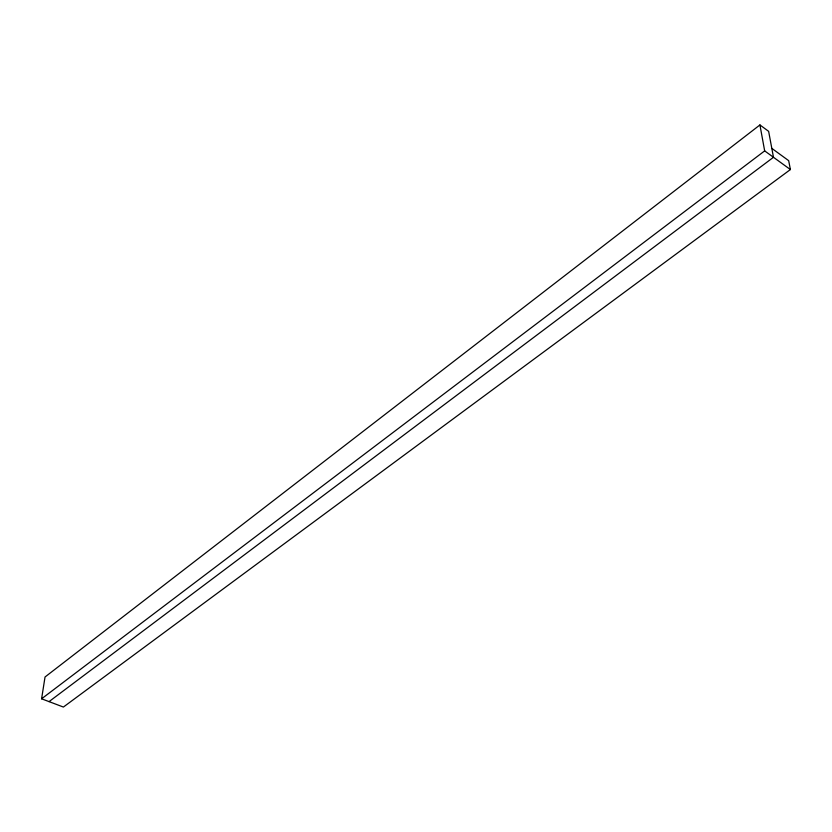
<?xml version="1.0" encoding="UTF-8"?>
<svg xmlns="http://www.w3.org/2000/svg" width="832" height="832" viewBox="0 0 832 832"><rect width="100%" height="100%" fill="white"/><g stroke="black" fill="none" stroke-linecap="round" stroke-linejoin="round"><path stroke-width="1.25" d="M771.815 148.377L788.674 160.659L790.4 169.551L63.398 707.054L41.6 698.797L45.032 676.998L759.928 124.946L768.633 131.342L773.479 157.279L49.046 701.615M41.6 698.797L764.67 150.894L759.928 124.946M764.67 150.894L790.4 169.551"/></g></svg>
